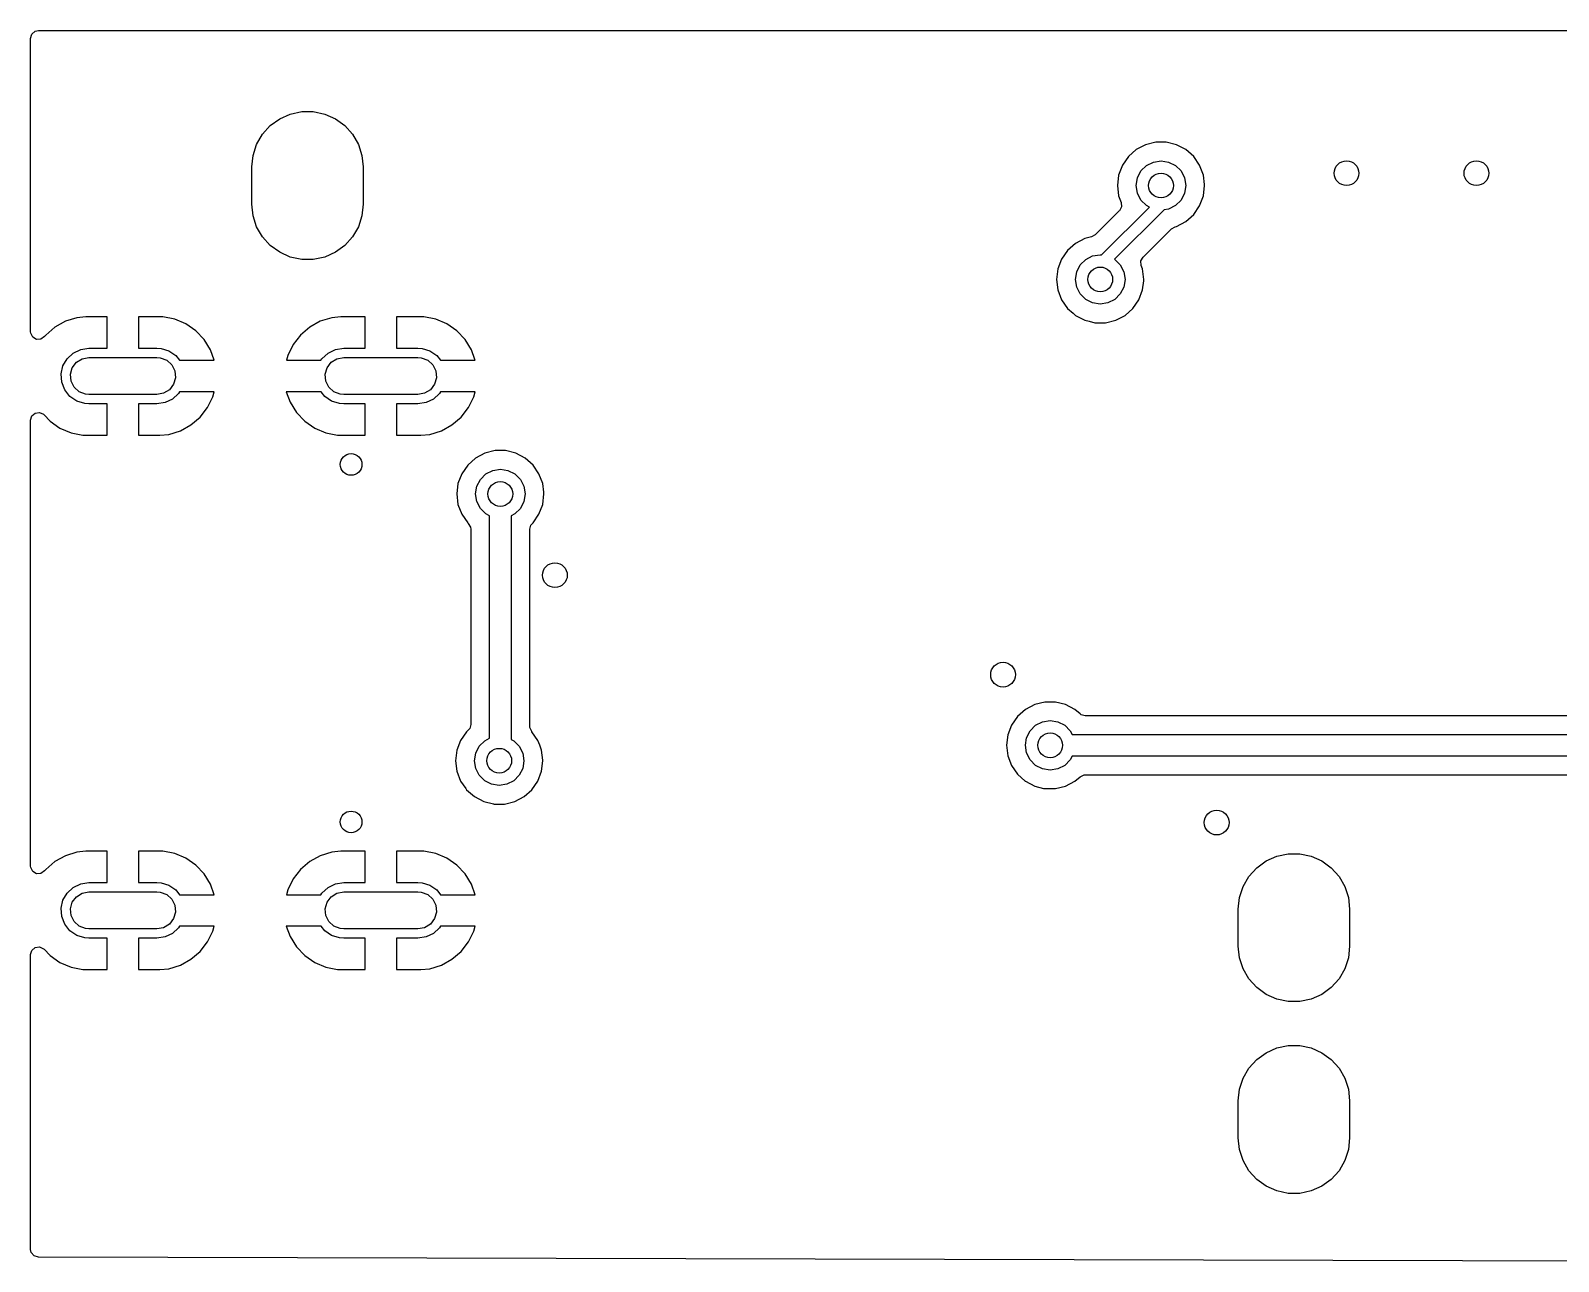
# Model space of a CAD drawing. Extents: x 4.87 to 6.82, y -3.89 to -3.11.
# Drawn here: x 4.871 to 5.844, y -3.894 to -3.11 of the extents above; entities that cross this region are included whole.
import ezdxf

# ---------------------------------------------------------------- set-up
doc = ezdxf.new("R2010")
doc.units = 0
doc.header["$MEASUREMENT"] = 0
doc.layers.add('BLACK', color=7, linetype='CONTINUOUS')

msp = doc.modelspace()

# ---------------------------------------------------------------- linework, layer by layer
at = {"layer": 'BLACK', "linetype": 'CONTINUOUS'}
for p, q in [((4.87095, -3.11496), (4.87173, -3.11228)), ((4.87173, -3.11228), (4.87384, -3.11045)), ((4.87384, -3.11045), (4.87591, -3.11)), ((4.87591, -3.11), (6.7352, -3.11)), ((4.87095, -3.26842), (4.87095, -3.11496)), ((5.01858, -3.17602), (5.02353, -3.17052)), ((5.02353, -3.17052), (5.02953, -3.16616)), ((5.02953, -3.16616), (5.03629, -3.16315)), ((5.03629, -3.16315), (5.04354, -3.16161)), ((5.04354, -3.16161), (5.05095, -3.16161)), ((5.05095, -3.16161), (5.05819, -3.16315)), ((5.05819, -3.16315), (5.06496, -3.16616)), ((5.06496, -3.16616), (5.07095, -3.17052)), ((5.07095, -3.17052), (5.07591, -3.17602)), ((5.01487, -3.18244), (5.01858, -3.17602)), ((5.07591, -3.17602), (5.07961, -3.18244)), ((5.01181, -3.19685), (5.01259, -3.18948)), ((5.01259, -3.18948), (5.01487, -3.18244)), ((5.07961, -3.18244), (5.0819, -3.18948)), ((5.0819, -3.18948), (5.08268, -3.19685)), ((5.57477, -3.1858), (5.56976, -3.19024)), ((5.5807, -3.18269), (5.57477, -3.1858)), ((5.57477, -3.1858), (5.57477, -3.1858)), ((5.5872, -3.18108), (5.5807, -3.18269)), ((5.5807, -3.18269), (5.5807, -3.18269)), ((5.5939, -3.18108), (5.5872, -3.18108)), ((5.5872, -3.18108), (5.5872, -3.18108)), ((5.6004, -3.18269), (5.5939, -3.18108)), ((5.5939, -3.18108), (5.5939, -3.18108)), ((5.60633, -3.1858), (5.6004, -3.18269)), ((5.6004, -3.18269), (5.6004, -3.18269)), ((5.61135, -3.19024), (5.60633, -3.1858)), ((5.60633, -3.1858), (5.60633, -3.1858)), ((5.01181, -3.22047), (5.01181, -3.19685)), ((5.08268, -3.19685), (5.08268, -3.22047)), ((5.56595, -3.19575), (5.56358, -3.20201)), ((5.56976, -3.19024), (5.56595, -3.19575)), ((5.56595, -3.19575), (5.56595, -3.19575)), ((5.56976, -3.19024), (5.56976, -3.19024)), ((5.57557, -3.20379), (5.57781, -3.1994)), ((5.57781, -3.1994), (5.58129, -3.19592)), ((5.58129, -3.19592), (5.58568, -3.19368)), ((5.58568, -3.19368), (5.59055, -3.19291)), ((5.59055, -3.19291), (5.59542, -3.19368)), ((5.59542, -3.19368), (5.59981, -3.19592)), ((5.59981, -3.19592), (5.60329, -3.1994)), ((5.60329, -3.1994), (5.60553, -3.20379)), ((5.61515, -3.19575), (5.61135, -3.19024)), ((5.61135, -3.19024), (5.61135, -3.19024)), ((5.61753, -3.20201), (5.61515, -3.19575)), ((5.61515, -3.19575), (5.61515, -3.19575)), ((5.56358, -3.20201), (5.56277, -3.20866)), ((5.56277, -3.20866), (5.56277, -3.20866)), ((5.56277, -3.20866), (5.56358, -3.21531)), ((5.5748, -3.20866), (5.57557, -3.20379)), ((5.57557, -3.21353), (5.5748, -3.20866)), ((5.60553, -3.20379), (5.6063, -3.20866)), ((5.6063, -3.20866), (5.60553, -3.21353)), ((5.61825, -3.20799), (5.61753, -3.20201)), ((5.61753, -3.21531), (5.61833, -3.20866)), ((5.61833, -3.20866), (5.61825, -3.20799)), ((5.56358, -3.21531), (5.56514, -3.21944)), ((5.57781, -3.21792), (5.57557, -3.21353)), ((5.58129, -3.2214), (5.57781, -3.21792)), ((5.60329, -3.21792), (5.59981, -3.2214)), ((5.60553, -3.21353), (5.60329, -3.21792)), ((5.61515, -3.22157), (5.61753, -3.21531)), ((5.01259, -3.22784), (5.01181, -3.22047)), ((5.01487, -3.23488), (5.01259, -3.22784)), ((5.0819, -3.22784), (5.07961, -3.23488)), ((5.08268, -3.22047), (5.0819, -3.22784)), ((5.56401, -3.22471), (5.54865, -3.24008)), ((5.55266, -3.25279), (5.58312, -3.22233)), ((5.59249, -3.2241), (5.56099, -3.2556)), ((5.56403, -3.22469), (5.56401, -3.22471)), ((5.56536, -3.22223), (5.56403, -3.22469)), ((5.56514, -3.21944), (5.56536, -3.22223)), ((5.58312, -3.22233), (5.58129, -3.2214)), ((5.59542, -3.22364), (5.59249, -3.2241)), ((5.59981, -3.2214), (5.59542, -3.22364)), ((5.60633, -3.23152), (5.61135, -3.22708)), ((5.61135, -3.22708), (5.61515, -3.22157)), ((5.01858, -3.2413), (5.01487, -3.23488)), ((5.07961, -3.23488), (5.07591, -3.2413)), ((5.57911, -3.25421), (5.59715, -3.23618)), ((5.59715, -3.23618), (5.59947, -3.23487)), ((5.59947, -3.23487), (5.6004, -3.23464)), ((5.6004, -3.23464), (5.60633, -3.23152)), ((5.6004, -3.23464), (5.6004, -3.23464)), ((5.6004, -3.23464), (5.6004, -3.23464)), ((5.02353, -3.2468), (5.01858, -3.2413)), ((5.02953, -3.25116), (5.02353, -3.2468)), ((5.07095, -3.2468), (5.06496, -3.25116)), ((5.07591, -3.2413), (5.07095, -3.2468)), ((5.5361, -3.24556), (5.53109, -3.25)), ((5.54203, -3.24244), (5.5361, -3.24556)), ((5.5361, -3.24556), (5.5361, -3.24556)), ((5.54633, -3.24138), (5.54203, -3.24244)), ((5.54203, -3.24244), (5.54203, -3.24244)), ((5.54865, -3.24008), (5.54633, -3.24138)), ((5.03629, -3.25417), (5.02953, -3.25116)), ((5.04354, -3.25571), (5.03629, -3.25417)), ((5.05095, -3.25571), (5.04354, -3.25571)), ((5.05819, -3.25417), (5.05095, -3.25571)), ((5.06496, -3.25116), (5.05819, -3.25417)), ((5.52728, -3.25551), (5.52491, -3.26177)), ((5.53109, -3.25), (5.52728, -3.25551)), ((5.52728, -3.25551), (5.52728, -3.25551)), ((5.53109, -3.25), (5.53109, -3.25)), ((5.53914, -3.25916), (5.54263, -3.25568)), ((5.54263, -3.25568), (5.54702, -3.25344)), ((5.54702, -3.25344), (5.55188, -3.25267)), ((5.55188, -3.25267), (5.55266, -3.25279)), ((5.56099, -3.2556), (5.56114, -3.25568)), ((5.56114, -3.25568), (5.56462, -3.25916)), ((5.57777, -3.25669), (5.5791, -3.25423)), ((5.57799, -3.25947), (5.57777, -3.25669)), ((5.5791, -3.25423), (5.57911, -3.25421)), ((5.52491, -3.26177), (5.5241, -3.26842)), ((5.53614, -3.26842), (5.53691, -3.26355)), ((5.53691, -3.26355), (5.53914, -3.25916)), ((5.56462, -3.25916), (5.56686, -3.26355)), ((5.56686, -3.26355), (5.56763, -3.26842)), ((5.57886, -3.26177), (5.57799, -3.25947)), ((5.57966, -3.26842), (5.57886, -3.26177)), ((5.57886, -3.26177), (5.57886, -3.26177)), ((4.87095, -3.30175), (4.87095, -3.26842)), ((5.5241, -3.26842), (5.5241, -3.26842)), ((5.5241, -3.26842), (5.52491, -3.27507)), ((5.52491, -3.27507), (5.52728, -3.28133)), ((5.53691, -3.27329), (5.53614, -3.26842)), ((5.53914, -3.27768), (5.53691, -3.27329)), ((5.56686, -3.27329), (5.56462, -3.27768)), ((5.56763, -3.26842), (5.56686, -3.27329)), ((5.57648, -3.28133), (5.57886, -3.27507)), ((5.57886, -3.27507), (5.57956, -3.26929)), ((5.57956, -3.26929), (5.57966, -3.26842)), ((5.57956, -3.26929), (5.57956, -3.26929)), ((5.57966, -3.26842), (5.57966, -3.26842)), ((5.52728, -3.28133), (5.52728, -3.28133)), ((5.52728, -3.28133), (5.53109, -3.28684)), ((5.53109, -3.28684), (5.53109, -3.28684)), ((5.53109, -3.28684), (5.53455, -3.28991)), ((5.54263, -3.28116), (5.53914, -3.27768)), ((5.54702, -3.2834), (5.54263, -3.28116)), ((5.55188, -3.28417), (5.54702, -3.2834)), ((5.55675, -3.2834), (5.55188, -3.28417)), ((5.56114, -3.28116), (5.55675, -3.2834)), ((5.56462, -3.27768), (5.56114, -3.28116)), ((5.56767, -3.29128), (5.57268, -3.28684)), ((5.57268, -3.28684), (5.57648, -3.28133)), ((4.89312, -3.29508), (4.88641, -3.29881)), ((4.90044, -3.29279), (4.89312, -3.29508)), ((4.90616, -3.2922), (4.90044, -3.29279)), ((4.91972, -3.2922), (4.90616, -3.2922)), ((4.91972, -3.3122), (4.91972, -3.2922)), ((4.95521, -3.2922), (4.93972, -3.2922)), ((4.93972, -3.2922), (4.93972, -3.3122)), ((4.96273, -3.29375), (4.95521, -3.2922)), ((4.96978, -3.29677), (4.96273, -3.29375)), ((4.97607, -3.30116), (4.96978, -3.29677)), ((5.05533, -3.29508), (5.04862, -3.29881)), ((5.06264, -3.29279), (5.05533, -3.29508)), ((5.06836, -3.2922), (5.06264, -3.29279)), ((5.0839, -3.2922), (5.06836, -3.2922)), ((5.0839, -3.3122), (5.0839, -3.2922)), ((5.12136, -3.2922), (5.1039, -3.2922)), ((5.1039, -3.2922), (5.1039, -3.3122)), ((5.12887, -3.29375), (5.12136, -3.2922)), ((5.13592, -3.29677), (5.12887, -3.29375)), ((5.14221, -3.30116), (5.13592, -3.29677)), ((5.53455, -3.28991), (5.5361, -3.29128)), ((5.5361, -3.29128), (5.54203, -3.2944)), ((5.54203, -3.2944), (5.54203, -3.2944)), ((5.54203, -3.2944), (5.54203, -3.2944)), ((5.54203, -3.2944), (5.54482, -3.29508)), ((5.54482, -3.29508), (5.54853, -3.296)), ((5.54853, -3.296), (5.54854, -3.296)), ((5.54854, -3.296), (5.55523, -3.296)), ((5.55523, -3.296), (5.56173, -3.2944)), ((5.55523, -3.296), (5.55523, -3.296)), ((5.56173, -3.2944), (5.56767, -3.29128)), ((4.87105, -3.30272), (4.87095, -3.30175)), ((4.87235, -3.3052), (4.87105, -3.30272)), ((4.87478, -3.30658), (4.87235, -3.3052)), ((4.87757, -3.30642), (4.87478, -3.30658)), ((4.87983, -3.30478), (4.87757, -3.30642)), ((4.88059, -3.3038), (4.87983, -3.30478)), ((4.88641, -3.29881), (4.88059, -3.3038)), ((4.88059, -3.3038), (4.88059, -3.3038)), ((4.98136, -3.30672), (4.97607, -3.30116)), ((4.98541, -3.31323), (4.98136, -3.30672)), ((4.98136, -3.30672), (4.98136, -3.30672)), ((5.0428, -3.3038), (5.0381, -3.30987)), ((5.04862, -3.29881), (5.0428, -3.3038)), ((5.0428, -3.3038), (5.0428, -3.3038)), ((5.1475, -3.30672), (5.14221, -3.30116)), ((5.15156, -3.31323), (5.1475, -3.30672)), ((5.1475, -3.30672), (5.1475, -3.30672)), ((4.89422, -3.31888), (4.89809, -3.31528)), ((4.89809, -3.31528), (4.90285, -3.31299)), ((4.90285, -3.31299), (4.90807, -3.3122)), ((4.90807, -3.3122), (4.91972, -3.3122)), ((4.93972, -3.3122), (4.95138, -3.3122)), ((4.95138, -3.3122), (4.95402, -3.3124)), ((4.95402, -3.3124), (4.95906, -3.31396)), ((4.95906, -3.31396), (4.96343, -3.31693)), ((4.98789, -3.31992), (4.98541, -3.31323)), ((4.98541, -3.31323), (4.98541, -3.31323)), ((5.0381, -3.30987), (5.03472, -3.31675)), ((5.05642, -3.31888), (5.0603, -3.31528)), ((5.0603, -3.31528), (5.06505, -3.31299)), ((5.06505, -3.31299), (5.07028, -3.3122)), ((5.07028, -3.3122), (5.0839, -3.3122)), ((5.1039, -3.3122), (5.11752, -3.3122)), ((5.11752, -3.3122), (5.12016, -3.3124)), ((5.12016, -3.3124), (5.12521, -3.31396)), ((5.12521, -3.31396), (5.12957, -3.31693)), ((5.15156, -3.31323), (5.15156, -3.31323)), ((5.1538, -3.31929), (5.15156, -3.31323)), ((4.8904, -3.3286), (4.89158, -3.32345)), ((4.89158, -3.32345), (4.89422, -3.31888)), ((4.89631, -3.32883), (4.8975, -3.32466)), ((4.8975, -3.32466), (4.90011, -3.32119)), ((4.90011, -3.32119), (4.9038, -3.31891)), ((4.9038, -3.31891), (4.90807, -3.31811)), ((4.90807, -3.31811), (4.95138, -3.31811)), ((4.95138, -3.31811), (4.95355, -3.31831)), ((4.95355, -3.31831), (4.9576, -3.31988)), ((4.9576, -3.31988), (4.9608, -3.3228)), ((4.9608, -3.3228), (4.96274, -3.32669)), ((4.96343, -3.31693), (4.96581, -3.31992)), ((4.96581, -3.31992), (4.98789, -3.31992)), ((5.03472, -3.31675), (5.0339, -3.31992)), ((5.0339, -3.31992), (5.05582, -3.31992)), ((5.03472, -3.31675), (5.03472, -3.31675)), ((5.05582, -3.31992), (5.05642, -3.31888)), ((5.05851, -3.32883), (5.0597, -3.32466)), ((5.0597, -3.32466), (5.06232, -3.32119)), ((5.06232, -3.32119), (5.06601, -3.31891)), ((5.06601, -3.31891), (5.07028, -3.31811)), ((5.07028, -3.31811), (5.11752, -3.31811)), ((5.11752, -3.31811), (5.11969, -3.31831)), ((5.11969, -3.31831), (5.12374, -3.31988)), ((5.12374, -3.31988), (5.12695, -3.3228)), ((5.12695, -3.3228), (5.12888, -3.32669)), ((5.12957, -3.31693), (5.13195, -3.31992)), ((5.13195, -3.31992), (5.15404, -3.31992)), ((5.15404, -3.31992), (5.1538, -3.31929)), ((4.8908, -3.33386), (4.8904, -3.3286)), ((4.89273, -3.33878), (4.8908, -3.33386)), ((4.89671, -3.33315), (4.89631, -3.32883)), ((4.89865, -3.33704), (4.89671, -3.33315)), ((4.96195, -3.33519), (4.95934, -3.33865)), ((4.96314, -3.33101), (4.96195, -3.33519)), ((4.96274, -3.32669), (4.96314, -3.33101)), ((5.05892, -3.33315), (5.05851, -3.32883)), ((5.06085, -3.33704), (5.05892, -3.33315)), ((5.12809, -3.33519), (5.12548, -3.33865)), ((5.12928, -3.33101), (5.12809, -3.33519)), ((5.12888, -3.32669), (5.12928, -3.33101)), ((4.89602, -3.34291), (4.89273, -3.33878)), ((4.90038, -3.34588), (4.89602, -3.34291)), ((4.90185, -3.33996), (4.89865, -3.33704)), ((4.9059, -3.34153), (4.90185, -3.33996)), ((4.90807, -3.34173), (4.9059, -3.34153)), ((4.95138, -3.34173), (4.90807, -3.34173)), ((4.95564, -3.34093), (4.95138, -3.34173)), ((4.95934, -3.33865), (4.95564, -3.34093)), ((4.96136, -3.34456), (4.9566, -3.34685)), ((4.96523, -3.34097), (4.96136, -3.34456)), ((4.96583, -3.33992), (4.96523, -3.34097)), ((4.98775, -3.33992), (4.96583, -3.33992)), ((4.98355, -3.34997), (4.98693, -3.34309)), ((4.98693, -3.34309), (4.98775, -3.33992)), ((4.98693, -3.34309), (4.98693, -3.34309)), ((5.05584, -3.33992), (5.03376, -3.33992)), ((5.03376, -3.33992), (5.03624, -3.34662)), ((5.05823, -3.34291), (5.05584, -3.33992)), ((5.06259, -3.34588), (5.05823, -3.34291)), ((5.06406, -3.33996), (5.06085, -3.33704)), ((5.06811, -3.34153), (5.06406, -3.33996)), ((5.07028, -3.34173), (5.06811, -3.34153)), ((5.11752, -3.34173), (5.07028, -3.34173)), ((5.12179, -3.34093), (5.11752, -3.34173)), ((5.12548, -3.33865), (5.12179, -3.34093)), ((5.1275, -3.34456), (5.12274, -3.34685)), ((5.13137, -3.34097), (5.1275, -3.34456)), ((5.13197, -3.33992), (5.13137, -3.34097)), ((5.15389, -3.33992), (5.13197, -3.33992)), ((5.14969, -3.34997), (5.15307, -3.34309)), ((5.15307, -3.34309), (5.15389, -3.33992)), ((5.15307, -3.34309), (5.15307, -3.34309)), ((4.87095, -3.35804), (4.87174, -3.35535)), ((4.87174, -3.35535), (4.87385, -3.35352)), ((4.87385, -3.35352), (4.87662, -3.35313)), ((4.87662, -3.35313), (4.87916, -3.35429)), ((4.87916, -3.35429), (4.87951, -3.35462)), ((4.87951, -3.35462), (4.88338, -3.35869)), ((4.90543, -3.34744), (4.90038, -3.34588)), ((4.90807, -3.34764), (4.90543, -3.34744)), ((4.91972, -3.34764), (4.90807, -3.34764)), ((4.91972, -3.36764), (4.91972, -3.34764)), ((4.95138, -3.34764), (4.93972, -3.34764)), ((4.93972, -3.34764), (4.93972, -3.36764)), ((4.9566, -3.34685), (4.95138, -3.34764)), ((4.97886, -3.35604), (4.98355, -3.34997)), ((5.03624, -3.34662), (5.03624, -3.34662)), ((5.03624, -3.34662), (5.0403, -3.35313)), ((5.0403, -3.35313), (5.0403, -3.35313)), ((5.0403, -3.35313), (5.04558, -3.35869)), ((5.06764, -3.34744), (5.06259, -3.34588)), ((5.07028, -3.34764), (5.06764, -3.34744)), ((5.0839, -3.34764), (5.07028, -3.34764)), ((5.0839, -3.36764), (5.0839, -3.34764)), ((5.11752, -3.34764), (5.1039, -3.34764)), ((5.1039, -3.34764), (5.1039, -3.36764)), ((5.12274, -3.34685), (5.11752, -3.34764)), ((5.145, -3.35604), (5.14969, -3.34997)), ((4.87095, -3.36929), (4.87095, -3.35804)), ((4.88338, -3.35869), (4.88967, -3.36307)), ((4.88967, -3.36307), (4.89672, -3.36609)), ((4.95901, -3.36706), (4.96633, -3.36476)), ((4.96633, -3.36476), (4.97304, -3.36104)), ((4.97304, -3.36104), (4.97886, -3.35604)), ((4.97886, -3.35604), (4.97886, -3.35604)), ((5.04558, -3.35869), (5.05188, -3.36307)), ((5.05188, -3.36307), (5.05893, -3.36609)), ((5.12515, -3.36706), (5.13247, -3.36476)), ((5.13247, -3.36476), (5.13918, -3.36104)), ((5.13918, -3.36104), (5.145, -3.35604)), ((5.145, -3.35604), (5.145, -3.35604)), ((4.87096, -3.5748), (4.87095, -3.36929)), ((4.89672, -3.36609), (4.90424, -3.36764)), ((4.90424, -3.36764), (4.91972, -3.36764)), ((4.93972, -3.36764), (4.95329, -3.36764)), ((4.95329, -3.36764), (4.95901, -3.36706)), ((4.95329, -3.36764), (4.95329, -3.36764)), ((5.05893, -3.36609), (5.06644, -3.36764)), ((5.06644, -3.36764), (5.0839, -3.36764)), ((5.1039, -3.36764), (5.11943, -3.36764)), ((5.11943, -3.36764), (5.12515, -3.36706)), ((5.11943, -3.36764), (5.11943, -3.36764)), ((5.15422, -3.38214), (5.14921, -3.38658)), ((5.16015, -3.37902), (5.15422, -3.38214)), ((5.15422, -3.38214), (5.15422, -3.38214)), ((5.16665, -3.37742), (5.16015, -3.37902)), ((5.16015, -3.37902), (5.16015, -3.37902)), ((5.17335, -3.37742), (5.16665, -3.37742)), ((5.16665, -3.37742), (5.16665, -3.37742)), ((5.17985, -3.37902), (5.17335, -3.37742)), ((5.17335, -3.37742), (5.17335, -3.37742)), ((5.18578, -3.38214), (5.17985, -3.37902)), ((5.17985, -3.37902), (5.17985, -3.37902)), ((5.19079, -3.38658), (5.18578, -3.38214)), ((5.18578, -3.38214), (5.18578, -3.38214)), ((5.1454, -3.39209), (5.14303, -3.39835)), ((5.14921, -3.38658), (5.1454, -3.39209)), ((5.1454, -3.39209), (5.1454, -3.39209)), ((5.14921, -3.38658), (5.14921, -3.38658)), ((5.15726, -3.39574), (5.16074, -3.39226)), ((5.16074, -3.39226), (5.16513, -3.39002)), ((5.16513, -3.39002), (5.17, -3.38925)), ((5.17, -3.38925), (5.17487, -3.39002)), ((5.17487, -3.39002), (5.17926, -3.39226)), ((5.17926, -3.39226), (5.18274, -3.39574)), ((5.1946, -3.39209), (5.19079, -3.38658)), ((5.19079, -3.38658), (5.19079, -3.38658)), ((5.19697, -3.39835), (5.1946, -3.39209)), ((5.1946, -3.39209), (5.1946, -3.39209)), ((5.14303, -3.39835), (5.14222, -3.405)), ((5.15425, -3.405), (5.15502, -3.40013)), ((5.15502, -3.40013), (5.15726, -3.39574)), ((5.18274, -3.39574), (5.18498, -3.40013)), ((5.18498, -3.40013), (5.18575, -3.405)), ((5.19764, -3.40385), (5.19697, -3.39835)), ((5.19778, -3.405), (5.19764, -3.40385)), ((5.14222, -3.405), (5.14222, -3.405)), ((5.14222, -3.405), (5.14303, -3.41165)), ((5.14303, -3.41165), (5.1454, -3.41791)), ((5.15502, -3.40987), (5.15425, -3.405)), ((5.15726, -3.41426), (5.15502, -3.40987)), ((5.18498, -3.40987), (5.18274, -3.41426)), ((5.18575, -3.405), (5.18498, -3.40987)), ((5.1946, -3.41791), (5.19697, -3.41165)), ((5.19697, -3.41165), (5.19778, -3.405)), ((5.1454, -3.41791), (5.1454, -3.41791)), ((5.1454, -3.41791), (5.14921, -3.42342)), ((5.14921, -3.42342), (5.14921, -3.42342)), ((5.14921, -3.42342), (5.14961, -3.42378)), ((5.16074, -3.41774), (5.15726, -3.41426)), ((5.16311, -3.41895), (5.16074, -3.41774)), ((5.16311, -3.5605), (5.16311, -3.41895)), ((5.17926, -3.41774), (5.17689, -3.41895)), ((5.17689, -3.41895), (5.17689, -3.56122)), ((5.18274, -3.41426), (5.17926, -3.41774)), ((5.19039, -3.42378), (5.19079, -3.42342)), ((5.19079, -3.42342), (5.1946, -3.41791)), ((5.14961, -3.42378), (5.15109, -3.42615)), ((5.15109, -3.42615), (5.15128, -3.42749)), ((5.15128, -3.42749), (5.15128, -3.55168)), ((5.18872, -3.42749), (5.18951, -3.42481)), ((5.18872, -3.51929), (5.18872, -3.42749)), ((5.18951, -3.42481), (5.19039, -3.42378)), ((5.18872, -3.55296), (5.18872, -3.51929)), ((5.51015, -3.53902), (5.50422, -3.54214)), ((5.51665, -3.53742), (5.51015, -3.53902)), ((5.51015, -3.53902), (5.51015, -3.53902)), ((5.52335, -3.53742), (5.51665, -3.53742)), ((5.51665, -3.53742), (5.51665, -3.53742)), ((5.52985, -3.53902), (5.52335, -3.53742)), ((5.52335, -3.53742), (5.52335, -3.53742)), ((5.53578, -3.54214), (5.52985, -3.53902)), ((5.52985, -3.53902), (5.52985, -3.53902)), ((5.49921, -3.54658), (5.4954, -3.55209)), ((5.50422, -3.54214), (5.49921, -3.54658)), ((5.49921, -3.54658), (5.49921, -3.54658)), ((5.50422, -3.54214), (5.50422, -3.54214)), ((5.51513, -3.55002), (5.52, -3.54925)), ((5.52, -3.54925), (5.52487, -3.55002)), ((5.53905, -3.54503), (5.53578, -3.54214)), ((5.53578, -3.54214), (5.53578, -3.54214)), ((5.53966, -3.54549), (5.53905, -3.54503)), ((5.54234, -3.54628), (5.53966, -3.54549)), ((6.07536, -3.54628), (5.54234, -3.54628)), ((5.1485, -3.55638), (5.14469, -3.56189)), ((5.14961, -3.5554), (5.1485, -3.55638)), ((5.15049, -3.55436), (5.14961, -3.5554)), ((5.15128, -3.55168), (5.15049, -3.55436)), ((5.18878, -3.55372), (5.18872, -3.55296)), ((5.18997, -3.55625), (5.18878, -3.55372)), ((5.19009, -3.55638), (5.18997, -3.55625)), ((5.19389, -3.56189), (5.19009, -3.55638)), ((5.49303, -3.55835), (5.49222, -3.565)), ((5.4954, -3.55209), (5.49303, -3.55835)), ((5.4954, -3.55209), (5.4954, -3.55209)), ((5.50502, -3.56013), (5.50726, -3.55574)), ((5.50726, -3.55574), (5.51074, -3.55226)), ((5.51074, -3.55226), (5.51513, -3.55002)), ((5.52487, -3.55002), (5.52926, -3.55226)), ((5.52926, -3.55226), (5.53274, -3.55574)), ((5.53274, -3.55574), (5.53395, -3.55811)), ((5.53395, -3.55811), (6.0779, -3.55811)), ((5.14232, -3.56815), (5.14151, -3.5748)), ((5.14469, -3.56189), (5.14232, -3.56815)), ((5.14469, -3.56189), (5.14469, -3.56189)), ((5.15431, -3.56994), (5.15655, -3.56555)), ((5.15655, -3.56555), (5.16003, -3.56206)), ((5.16003, -3.56206), (5.16311, -3.5605)), ((5.17689, -3.56122), (5.17855, -3.56206)), ((5.17855, -3.56206), (5.18203, -3.56555)), ((5.18203, -3.56555), (5.18427, -3.56994)), ((5.19507, -3.565), (5.19389, -3.56189)), ((5.19389, -3.56189), (5.19389, -3.56189)), ((5.19627, -3.56815), (5.19507, -3.565)), ((5.19704, -3.57454), (5.19627, -3.56815)), ((5.49222, -3.565), (5.49222, -3.565)), ((5.49222, -3.565), (5.49303, -3.57165)), ((5.50425, -3.565), (5.50502, -3.56013)), ((5.50502, -3.56987), (5.50425, -3.565)), ((4.87096, -3.64189), (4.87096, -3.5748)), ((5.14151, -3.5748), (5.14151, -3.5748)), ((5.14151, -3.5748), (5.14232, -3.58145)), ((5.15354, -3.5748), (5.15431, -3.56994)), ((5.15431, -3.57967), (5.15354, -3.5748)), ((5.18427, -3.56994), (5.18504, -3.5748)), ((5.18504, -3.5748), (5.18427, -3.57967)), ((5.19627, -3.58145), (5.19707, -3.5748)), ((5.19707, -3.5748), (5.19704, -3.57454)), ((5.49303, -3.57165), (5.4954, -3.57791)), ((5.4954, -3.57791), (5.4954, -3.57791)), ((5.4954, -3.57791), (5.49921, -3.58342)), ((5.50726, -3.57426), (5.50502, -3.56987)), ((5.51074, -3.57774), (5.50726, -3.57426)), ((5.51513, -3.57998), (5.51074, -3.57774)), ((5.52926, -3.57774), (5.52487, -3.57998)), ((5.53274, -3.57426), (5.52926, -3.57774)), ((5.53395, -3.57189), (5.53274, -3.57426)), ((6.07505, -3.57189), (5.53395, -3.57189)), ((5.14232, -3.58145), (5.14469, -3.58771)), ((5.14469, -3.58771), (5.14469, -3.58771)), ((5.14469, -3.58771), (5.14805, -3.59258)), ((5.15655, -3.58406), (5.15431, -3.57967)), ((5.16003, -3.58754), (5.15655, -3.58406)), ((5.16442, -3.58978), (5.16003, -3.58754)), ((5.17855, -3.58754), (5.17416, -3.58978)), ((5.18203, -3.58406), (5.17855, -3.58754)), ((5.18427, -3.57967), (5.18203, -3.58406)), ((5.19009, -3.59323), (5.19389, -3.58771)), ((5.19389, -3.58771), (5.19627, -3.58145)), ((5.49921, -3.58342), (5.49921, -3.58342)), ((5.49921, -3.58342), (5.50405, -3.58771)), ((5.50405, -3.58771), (5.50422, -3.58786)), ((5.50422, -3.58786), (5.51015, -3.59098)), ((5.52, -3.58075), (5.51513, -3.57998)), ((5.52487, -3.57998), (5.52, -3.58075)), ((5.52985, -3.59098), (5.53578, -3.58786)), ((5.53578, -3.58786), (5.53905, -3.58497)), ((5.53905, -3.58497), (5.54158, -3.58378)), ((5.54158, -3.58378), (5.54234, -3.58372)), ((5.54234, -3.58372), (6.06809, -3.58372)), ((5.14805, -3.59258), (5.1485, -3.59323)), ((5.1485, -3.59323), (5.15351, -3.59767)), ((5.15351, -3.59767), (5.15944, -3.60078)), ((5.16929, -3.59055), (5.16442, -3.58978)), ((5.17416, -3.58978), (5.16929, -3.59055)), ((5.17914, -3.60078), (5.18507, -3.59767)), ((5.18507, -3.59767), (5.19009, -3.59323)), ((5.51015, -3.59098), (5.51015, -3.59098)), ((5.51015, -3.59098), (5.51015, -3.59098)), ((5.51015, -3.59098), (5.51584, -3.59238)), ((5.51584, -3.59238), (5.51665, -3.59258)), ((5.51665, -3.59258), (5.51665, -3.59258)), ((5.51665, -3.59258), (5.52335, -3.59258)), ((5.52335, -3.59258), (5.52985, -3.59098)), ((5.52335, -3.59258), (5.52335, -3.59258)), ((5.15944, -3.60078), (5.15944, -3.60078)), ((5.15944, -3.60078), (5.15944, -3.60078)), ((5.15944, -3.60078), (5.16561, -3.6023)), ((5.16561, -3.6023), (5.16594, -3.60238)), ((5.16594, -3.60238), (5.16594, -3.60238)), ((5.16594, -3.60238), (5.17264, -3.60238)), ((5.17264, -3.60238), (5.17914, -3.60078)), ((5.17264, -3.60238), (5.17264, -3.60238)), ((4.89312, -3.63524), (4.88641, -3.63896)), ((4.90044, -3.63294), (4.89312, -3.63524)), ((4.90616, -3.63236), (4.90044, -3.63294)), ((4.91972, -3.63236), (4.90616, -3.63236)), ((4.91972, -3.65236), (4.91972, -3.63236)), ((4.95521, -3.63236), (4.93972, -3.63236)), ((4.93972, -3.63236), (4.93972, -3.65236)), ((4.96273, -3.63391), (4.95521, -3.63236)), ((4.96978, -3.63693), (4.96273, -3.63391)), ((4.97607, -3.64131), (4.96978, -3.63693)), ((5.05533, -3.63524), (5.04862, -3.63896)), ((5.06264, -3.63294), (5.05533, -3.63524)), ((5.06836, -3.63236), (5.06264, -3.63294)), ((5.0839, -3.63236), (5.06836, -3.63236)), ((5.0839, -3.65236), (5.0839, -3.63236)), ((5.12136, -3.63236), (5.1039, -3.63236)), ((5.1039, -3.63236), (5.1039, -3.65236)), ((5.12887, -3.63391), (5.12136, -3.63236)), ((5.13592, -3.63693), (5.12887, -3.63391)), ((5.14221, -3.64131), (5.13592, -3.63693)), ((5.65748, -3.63861), (5.66425, -3.63559)), ((5.66425, -3.63559), (5.67149, -3.63405)), ((5.67149, -3.63405), (5.6789, -3.63405)), ((5.6789, -3.63405), (5.68615, -3.63559)), ((5.68615, -3.63559), (5.69291, -3.63861)), ((4.87106, -3.64287), (4.87096, -3.64189)), ((4.87236, -3.64534), (4.87106, -3.64287)), ((4.87479, -3.64672), (4.87236, -3.64534)), ((4.87758, -3.64656), (4.87479, -3.64672)), ((4.87985, -3.64493), (4.87758, -3.64656)), ((4.88059, -3.64396), (4.87985, -3.64493)), ((4.88641, -3.63896), (4.88059, -3.64396)), ((4.88059, -3.64396), (4.88059, -3.64396)), ((4.98136, -3.64687), (4.97607, -3.64131)), ((4.98541, -3.65338), (4.98136, -3.64687)), ((4.98136, -3.64687), (4.98136, -3.64687)), ((5.0428, -3.64396), (5.0381, -3.65003)), ((5.04862, -3.63896), (5.0428, -3.64396)), ((5.0428, -3.64396), (5.0428, -3.64396)), ((5.1475, -3.64687), (5.14221, -3.64131)), ((5.15156, -3.65338), (5.1475, -3.64687)), ((5.1475, -3.64687), (5.1475, -3.64687)), ((5.64653, -3.64846), (5.65149, -3.64296)), ((5.65149, -3.64296), (5.65748, -3.63861)), ((5.69291, -3.63861), (5.69891, -3.64296)), ((5.69891, -3.64296), (5.70386, -3.64846)), ((4.89422, -3.65903), (4.89809, -3.65544)), ((4.89809, -3.65544), (4.90285, -3.65315)), ((4.90285, -3.65315), (4.90807, -3.65236)), ((4.90807, -3.65236), (4.91972, -3.65236)), ((4.93972, -3.65236), (4.95138, -3.65236)), ((4.95138, -3.65236), (4.95402, -3.65256)), ((4.95402, -3.65256), (4.95906, -3.65412)), ((4.95906, -3.65412), (4.96343, -3.65709)), ((4.98789, -3.66008), (4.98541, -3.65338)), ((4.98541, -3.65338), (4.98541, -3.65338)), ((5.03472, -3.65691), (5.0339, -3.66008)), ((5.0381, -3.65003), (5.03472, -3.65691)), ((5.03472, -3.65691), (5.03472, -3.65691)), ((5.05642, -3.65903), (5.0603, -3.65544)), ((5.0603, -3.65544), (5.06505, -3.65315)), ((5.06505, -3.65315), (5.07028, -3.65236)), ((5.07028, -3.65236), (5.0839, -3.65236)), ((5.1039, -3.65236), (5.11752, -3.65236)), ((5.11752, -3.65236), (5.12016, -3.65256)), ((5.12016, -3.65256), (5.12521, -3.65412)), ((5.12521, -3.65412), (5.12957, -3.65709)), ((5.15404, -3.66008), (5.15156, -3.65338)), ((5.15156, -3.65338), (5.15156, -3.65338)), ((5.64054, -3.66192), (5.64283, -3.65488)), ((5.64283, -3.65488), (5.64653, -3.64846)), ((5.70386, -3.64846), (5.70757, -3.65488)), ((5.70757, -3.65488), (5.70986, -3.66192)), ((4.8904, -3.66875), (4.89158, -3.66361)), ((4.89158, -3.66361), (4.89422, -3.65903)), ((4.89631, -3.66899), (4.8975, -3.66481)), ((4.8975, -3.66481), (4.90011, -3.66135)), ((4.90011, -3.66135), (4.9038, -3.65907)), ((4.9038, -3.65907), (4.90807, -3.65827)), ((4.90807, -3.65827), (4.95138, -3.65827)), ((4.95138, -3.65827), (4.95355, -3.65847)), ((4.95355, -3.65847), (4.9576, -3.66004)), ((4.9576, -3.66004), (4.9608, -3.66296)), ((4.9608, -3.66296), (4.96274, -3.66685)), ((4.96343, -3.65709), (4.96581, -3.66008)), ((4.96581, -3.66008), (4.98789, -3.66008)), ((5.0339, -3.66008), (5.05582, -3.66008)), ((5.05582, -3.66008), (5.05642, -3.65903)), ((5.05851, -3.66899), (5.0597, -3.66481)), ((5.0597, -3.66481), (5.06232, -3.66135)), ((5.06232, -3.66135), (5.06601, -3.65907)), ((5.06601, -3.65907), (5.07028, -3.65827)), ((5.07028, -3.65827), (5.11752, -3.65827)), ((5.11752, -3.65827), (5.11969, -3.65847)), ((5.11969, -3.65847), (5.12374, -3.66004)), ((5.12374, -3.66004), (5.12695, -3.66296)), ((5.12695, -3.66296), (5.12888, -3.66685)), ((5.12957, -3.65709), (5.13195, -3.66008)), ((5.13195, -3.66008), (5.15404, -3.66008)), ((5.63976, -3.66929), (5.64054, -3.66192)), ((5.70986, -3.66192), (5.71063, -3.66929)), ((4.8908, -3.67402), (4.8904, -3.66875)), ((4.89273, -3.67894), (4.8908, -3.67402)), ((4.89671, -3.67331), (4.89631, -3.66899)), ((4.89865, -3.6772), (4.89671, -3.67331)), ((4.96195, -3.67534), (4.95934, -3.67881)), ((4.96314, -3.67117), (4.96195, -3.67534)), ((4.96274, -3.66685), (4.96314, -3.67117)), ((5.05892, -3.67331), (5.05851, -3.66899)), ((5.06085, -3.6772), (5.05892, -3.67331)), ((5.12809, -3.67534), (5.12548, -3.67881)), ((5.12928, -3.67117), (5.12809, -3.67534)), ((5.12888, -3.66685), (5.12928, -3.67117)), ((5.63976, -3.69291), (5.63976, -3.66929)), ((5.71063, -3.66929), (5.71063, -3.69291)), ((4.89602, -3.68307), (4.89273, -3.67894)), ((4.90038, -3.68604), (4.89602, -3.68307)), ((4.90185, -3.68012), (4.89865, -3.6772)), ((4.90543, -3.6876), (4.90038, -3.68604)), ((4.9059, -3.68169), (4.90185, -3.68012)), ((4.90807, -3.68189), (4.9059, -3.68169)), ((4.95138, -3.68189), (4.90807, -3.68189)), ((4.95564, -3.68109), (4.95138, -3.68189)), ((4.95934, -3.67881), (4.95564, -3.68109)), ((4.96136, -3.68472), (4.9566, -3.68701)), ((4.96523, -3.68112), (4.96136, -3.68472)), ((4.96583, -3.68008), (4.96523, -3.68112)), ((4.98775, -3.68008), (4.96583, -3.68008)), ((4.98355, -3.69013), (4.98693, -3.68325)), ((4.98693, -3.68325), (4.98775, -3.68008)), ((4.98693, -3.68325), (4.98693, -3.68325)), ((5.05584, -3.68008), (5.03376, -3.68008)), ((5.03376, -3.68008), (5.03624, -3.68677)), ((5.05823, -3.68307), (5.05584, -3.68008)), ((5.06259, -3.68604), (5.05823, -3.68307)), ((5.06406, -3.68012), (5.06085, -3.6772)), ((5.06764, -3.6876), (5.06259, -3.68604)), ((5.06811, -3.68169), (5.06406, -3.68012)), ((5.07028, -3.68189), (5.06811, -3.68169)), ((5.11752, -3.68189), (5.07028, -3.68189)), ((5.12179, -3.68109), (5.11752, -3.68189)), ((5.12548, -3.67881), (5.12179, -3.68109)), ((5.1275, -3.68472), (5.12274, -3.68701)), ((5.13137, -3.68112), (5.1275, -3.68472)), ((5.13197, -3.68008), (5.13137, -3.68112)), ((5.15389, -3.68008), (5.13197, -3.68008)), ((5.14969, -3.69013), (5.15307, -3.68325)), ((5.15307, -3.68325), (5.15389, -3.68008)), ((5.15307, -3.68325), (5.15307, -3.68325)), ((4.87096, -3.6982), (4.87175, -3.69552)), ((4.87175, -3.69552), (4.87386, -3.69369)), ((4.87386, -3.69369), (4.87663, -3.69329)), ((4.87663, -3.69329), (4.87917, -3.69446)), ((4.87917, -3.69446), (4.87952, -3.69479)), ((4.87952, -3.69479), (4.88338, -3.69884)), ((4.90807, -3.6878), (4.90543, -3.6876)), ((4.91972, -3.6878), (4.90807, -3.6878)), ((4.91972, -3.7078), (4.91972, -3.6878)), ((4.95138, -3.6878), (4.93972, -3.6878)), ((4.93972, -3.6878), (4.93972, -3.7078)), ((4.9566, -3.68701), (4.95138, -3.6878)), ((4.97886, -3.6962), (4.98355, -3.69013)), ((5.03624, -3.68677), (5.03624, -3.68677)), ((5.03624, -3.68677), (5.0403, -3.69328)), ((5.0403, -3.69328), (5.0403, -3.69328)), ((5.0403, -3.69328), (5.04558, -3.69884)), ((5.07028, -3.6878), (5.06764, -3.6876)), ((5.0839, -3.6878), (5.07028, -3.6878)), ((5.0839, -3.7078), (5.0839, -3.6878)), ((5.11752, -3.6878), (5.1039, -3.6878)), ((5.1039, -3.6878), (5.1039, -3.7078)), ((5.12274, -3.68701), (5.11752, -3.6878)), ((5.145, -3.6962), (5.14969, -3.69013)), ((5.64054, -3.70028), (5.63976, -3.69291)), ((5.71063, -3.69291), (5.70986, -3.70028)), ((4.87097, -3.88584), (4.87096, -3.6982)), ((4.88338, -3.69884), (4.88967, -3.70323)), ((4.88967, -3.70323), (4.89672, -3.70625)), ((4.95901, -3.70721), (4.96633, -3.70492)), ((4.96633, -3.70492), (4.97304, -3.70119)), ((4.97304, -3.70119), (4.97886, -3.6962)), ((4.97886, -3.6962), (4.97886, -3.6962)), ((5.04558, -3.69884), (5.05188, -3.70323)), ((5.05188, -3.70323), (5.05893, -3.70625)), ((5.12515, -3.70721), (5.13247, -3.70492)), ((5.13247, -3.70492), (5.13918, -3.70119)), ((5.13918, -3.70119), (5.145, -3.6962)), ((5.145, -3.6962), (5.145, -3.6962)), ((5.64283, -3.70733), (5.64054, -3.70028)), ((5.70986, -3.70028), (5.70757, -3.70733)), ((4.89672, -3.70625), (4.90424, -3.7078)), ((4.90424, -3.7078), (4.91972, -3.7078)), ((4.93972, -3.7078), (4.95329, -3.7078)), ((4.95329, -3.7078), (4.95901, -3.70721)), ((4.95329, -3.7078), (4.95329, -3.7078)), ((5.05893, -3.70625), (5.06644, -3.7078)), ((5.06644, -3.7078), (5.0839, -3.7078)), ((5.1039, -3.7078), (5.11943, -3.7078)), ((5.11943, -3.7078), (5.12515, -3.70721)), ((5.11943, -3.7078), (5.11943, -3.7078)), ((5.64653, -3.71374), (5.64283, -3.70733)), ((5.65149, -3.71925), (5.64653, -3.71374)), ((5.70386, -3.71374), (5.69891, -3.71925)), ((5.70757, -3.70733), (5.70386, -3.71374)), ((5.65748, -3.7236), (5.65149, -3.71925)), ((5.66425, -3.72661), (5.65748, -3.7236)), ((5.69291, -3.7236), (5.68615, -3.72661)), ((5.69891, -3.71925), (5.69291, -3.7236)), ((5.67149, -3.72815), (5.66425, -3.72661)), ((5.6789, -3.72815), (5.67149, -3.72815)), ((5.68615, -3.72661), (5.6789, -3.72815)), ((5.65149, -3.76501), (5.65748, -3.76065)), ((5.65748, -3.76065), (5.66425, -3.75764)), ((5.66425, -3.75764), (5.67149, -3.7561)), ((5.67149, -3.7561), (5.6789, -3.7561)), ((5.6789, -3.7561), (5.68615, -3.75764)), ((5.68615, -3.75764), (5.69291, -3.76065)), ((5.69291, -3.76065), (5.69891, -3.76501)), ((5.64283, -3.77693), (5.64653, -3.77051)), ((5.64653, -3.77051), (5.65149, -3.76501)), ((5.69891, -3.76501), (5.70386, -3.77051)), ((5.70386, -3.77051), (5.70757, -3.77693)), ((5.64054, -3.78397), (5.64283, -3.77693)), ((5.70757, -3.77693), (5.70986, -3.78397)), ((5.63976, -3.79134), (5.64054, -3.78397)), ((5.63976, -3.81496), (5.63976, -3.79134)), ((5.70986, -3.78397), (5.71063, -3.79134)), ((5.71063, -3.79134), (5.71063, -3.81496)), ((5.64054, -3.82233), (5.63976, -3.81496)), ((5.71063, -3.81496), (5.70986, -3.82233)), ((5.64283, -3.82937), (5.64054, -3.82233)), ((5.64653, -3.83579), (5.64283, -3.82937)), ((5.70757, -3.82937), (5.70386, -3.83579)), ((5.70986, -3.82233), (5.70757, -3.82937)), ((5.65149, -3.84129), (5.64653, -3.83579)), ((5.65748, -3.84565), (5.65149, -3.84129)), ((5.69891, -3.84129), (5.69291, -3.84565)), ((5.70386, -3.83579), (5.69891, -3.84129)), ((5.66425, -3.84866), (5.65748, -3.84565)), ((5.67149, -3.8502), (5.66425, -3.84866)), ((5.6789, -3.8502), (5.67149, -3.8502)), ((5.68615, -3.84866), (5.6789, -3.8502)), ((5.69291, -3.84565), (5.68615, -3.84866)), ((4.87141, -3.88789), (4.87097, -3.88584)), ((4.87324, -3.89), (4.87141, -3.88789)), ((4.87592, -3.8908), (4.87324, -3.89)), ((5.95686, -3.89354), (4.87592, -3.8908))]:
    msp.add_line(p, q, dxfattribs=at)
at = {"layer": 'BLACK'}
for centre, radius in [((5.70866, -3.20079), 0.00787), ((5.79134, -3.20079), 0.00787), ((5.59055, -3.20866), 0.00787), ((5.55188, -3.26842), 0.00787), ((5.075, -3.38622), 0.00689), ((5.17, -3.405), 0.00787), ((5.20472, -3.45669), 0.00787), ((5.49, -3.52), 0.00787), ((5.52, -3.565), 0.00787), ((5.16929, -3.5748), 0.00787), ((5.075, -3.61378), 0.00689), ((5.62598, -3.61417), 0.00787)]:
    msp.add_circle(centre, radius, dxfattribs=at)

doc.saveas('drawing.dxf')
